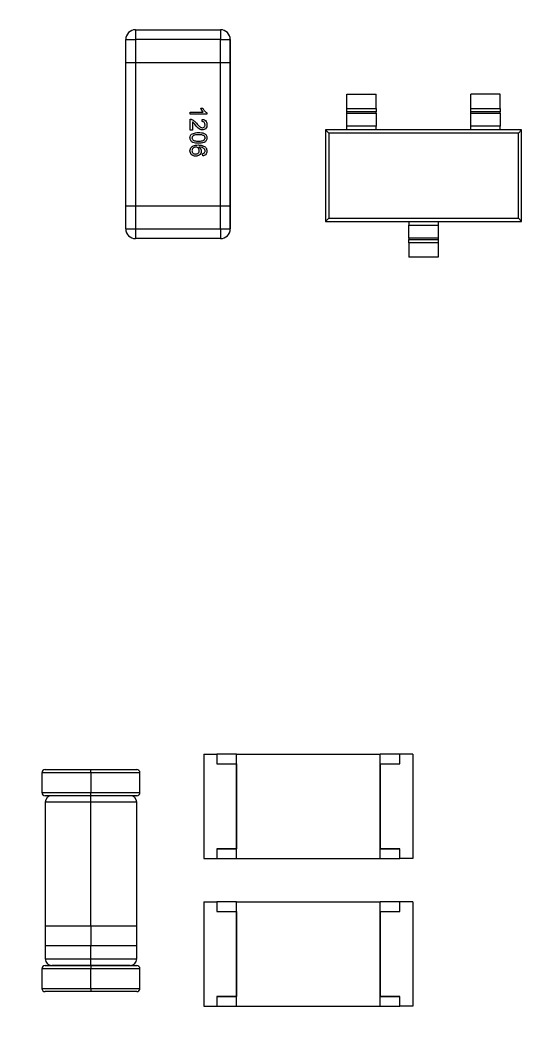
# Model space of a CAD drawing. Header units: millimetres. Extents: x 464 to 694, y 328 to 578.
# Drawn here: x 565.22 to 581.05, y 412.19 to 443.15 of the extents above; entities that cross this region are included whole.
import ezdxf

# ---------------------------------------------------------------- set-up
doc = ezdxf.new("R2010")
doc.units = ezdxf.units.MM

msp = doc.modelspace()

# ---------------------------------------------------------------- linework, layer by layer
at = {"color": 7, "linetype": 'Continuous', "lineweight": 25}
for p, q in [((568.743, 442.86), (571.343, 442.86)), ((568.743, 442.86), (568.743, 442.56)), ((571.343, 442.86), (571.343, 442.56)), ((571.343, 442.86), (571.343, 442.86)), ((568.443, 442.56), (568.743, 442.56)), ((568.443, 441.86), (568.443, 442.56)), ((571.343, 442.56), (568.743, 442.56)), ((568.743, 442.56), (568.743, 441.86)), ((571.343, 441.86), (571.343, 442.56)), ((571.343, 442.56), (571.643, 442.56)), ((571.643, 442.56), (571.643, 441.86)), ((571.643, 442.56), (571.643, 442.56)), ((571.643, 441.86), (571.643, 442.56)), ((568.443, 437.46), (568.443, 441.86)), ((568.443, 441.86), (568.743, 441.86)), ((568.743, 441.86), (571.343, 441.86)), ((568.743, 441.86), (568.743, 437.46)), ((571.343, 441.86), (571.643, 441.86)), ((571.343, 437.46), (571.343, 441.86)), ((571.643, 441.86), (571.643, 437.46)), ((571.643, 441.86), (571.643, 441.86)), ((571.643, 437.46), (571.643, 441.86)), ((575.209, 440.89), (576.109, 440.89)), ((575.209, 440.444), (575.209, 440.89)), ((576.109, 440.444), (576.109, 440.89)), ((579.909, 440.89), (579.009, 440.89)), ((579.009, 440.444), (579.009, 440.89)), ((579.909, 440.444), (579.909, 440.89)), ((570.418, 440.272), (570.418, 440.337)), ((570.418, 440.337), (570.818, 440.337)), ((570.742, 440.456), (570.803, 440.456)), ((570.931, 440.314), (570.931, 440.272)), ((570.931, 440.314), (570.931, 440.272)), ((575.209, 440.444), (576.109, 440.444)), ((575.209, 440.345), (575.209, 440.444)), ((576.109, 440.345), (575.209, 440.345)), ((575.209, 440.301), (575.209, 440.345)), ((576.109, 440.444), (576.109, 440.345)), ((576.109, 440.301), (576.109, 440.345)), ((579.009, 440.444), (579.909, 440.444)), ((579.009, 440.345), (579.009, 440.444)), ((579.909, 440.345), (579.009, 440.345)), ((579.009, 440.301), (579.009, 440.345)), ((579.909, 440.444), (579.909, 440.345)), ((579.909, 440.301), (579.909, 440.345)), ((570.931, 440.272), (570.418, 440.272)), ((570.418, 439.784), (570.418, 440.12)), ((570.484, 440.036), (570.484, 439.784)), ((570.484, 440.036), (570.484, 439.784)), ((570.78, 440.048), (570.787, 440.114)), ((575.209, 440.301), (576.109, 440.301)), ((575.209, 439.904), (575.209, 440.301)), ((576.109, 440.301), (576.109, 439.904)), ((579.009, 440.301), (579.909, 440.301)), ((579.009, 439.904), (579.009, 440.301)), ((579.909, 440.301), (579.909, 439.904)), ((570.484, 439.784), (570.418, 439.784)), ((574.656, 439.694), (574.559, 439.79)), ((574.559, 439.79), (574.559, 436.99)), ((575.209, 439.79), (574.559, 439.79)), ((580.463, 439.694), (574.656, 439.694)), ((574.656, 439.694), (574.656, 437.087)), ((575.209, 439.79), (575.209, 439.904)), ((576.109, 439.904), (575.209, 439.904)), ((576.109, 439.79), (575.209, 439.79)), ((576.109, 439.79), (576.109, 439.904)), ((579.009, 439.79), (576.109, 439.79)), ((579.909, 439.904), (579.009, 439.904)), ((579.009, 439.79), (579.009, 439.904)), ((579.909, 439.79), (579.009, 439.79)), ((579.909, 439.79), (579.909, 439.904)), ((580.559, 439.79), (579.909, 439.79)), ((580.463, 439.694), (580.559, 439.79)), ((580.463, 437.087), (580.463, 439.694)), ((580.559, 436.99), (580.559, 439.79)), ((570.787, 439.396), (570.771, 439.391)), ((570.762, 439.319), (570.779, 439.317)), ((570.8, 438.994), (570.793, 439.06)), ((568.443, 436.76), (568.443, 437.46)), ((568.743, 437.46), (568.443, 437.46)), ((568.743, 437.46), (568.743, 436.76)), ((571.343, 437.46), (568.743, 437.46)), ((571.343, 436.76), (571.343, 437.46)), ((571.643, 437.46), (571.343, 437.46)), ((571.643, 437.46), (571.643, 436.76)), ((571.643, 437.46), (571.643, 437.46)), ((571.643, 436.76), (571.643, 437.46)), ((574.656, 437.087), (574.559, 436.99)), ((574.559, 436.99), (577.109, 436.99)), ((574.656, 437.087), (580.463, 437.087)), ((577.109, 436.99), (578.009, 436.99)), ((577.109, 436.99), (577.109, 436.877)), ((578.009, 436.99), (580.559, 436.99)), ((578.009, 436.99), (578.009, 436.877)), ((580.463, 437.087), (580.559, 436.99)), ((568.443, 436.76), (568.743, 436.76)), ((568.743, 436.76), (571.343, 436.76)), ((568.743, 436.76), (568.743, 436.46)), ((571.343, 436.76), (571.643, 436.76)), ((571.343, 436.76), (571.343, 436.46)), ((571.643, 436.76), (571.643, 436.76)), ((577.109, 436.877), (578.009, 436.877)), ((577.109, 436.48), (577.109, 436.877)), ((578.009, 436.877), (578.009, 436.48)), ((571.343, 436.46), (568.743, 436.46)), ((571.343, 436.46), (571.343, 436.46)), ((578.009, 436.48), (577.109, 436.48)), ((577.109, 436.48), (577.109, 436.436)), ((577.109, 436.436), (578.009, 436.436)), ((577.109, 436.337), (577.109, 436.436)), ((578.009, 436.337), (577.109, 436.337)), ((577.109, 436.337), (577.109, 435.89)), ((578.009, 436.48), (578.009, 436.436)), ((578.009, 436.436), (578.009, 436.337)), ((578.009, 436.337), (578.009, 435.89)), ((578.009, 435.89), (577.109, 435.89)), ((570.834, 420.666), (571.234, 420.666)), ((570.834, 420.666), (570.834, 417.466)), ((571.234, 420.666), (571.234, 420.366)), ((571.834, 420.666), (571.234, 420.666)), ((571.834, 420.666), (576.234, 420.666)), ((571.834, 417.466), (571.834, 420.666)), ((576.234, 417.466), (576.234, 420.666)), ((576.834, 420.666), (576.234, 420.666)), ((577.234, 420.666), (576.834, 420.666)), ((576.834, 420.366), (576.834, 420.666)), ((577.234, 420.666), (577.234, 417.466)), ((565.979, 420.193), (567.379, 420.193)), ((566.757, 420.195), (566.757, 420.193)), ((566.757, 420.195), (566.803, 420.195)), ((566.803, 420.195), (566.803, 420.193)), ((566.803, 420.195), (566.82, 420.195)), ((566.82, 420.195), (566.82, 420.193)), ((566.82, 420.195), (566.866, 420.195)), ((566.866, 420.195), (566.866, 420.193)), ((566.873, 420.195), (566.873, 420.193)), ((566.892, 420.195), (566.892, 420.193)), ((566.909, 420.195), (566.909, 420.193)), ((566.909, 420.195), (566.956, 420.195)), ((566.956, 420.195), (566.956, 420.193)), ((566.956, 420.195), (566.973, 420.195)), ((566.973, 420.195), (566.973, 420.193)), ((566.973, 420.195), (567.019, 420.195)), ((567.019, 420.195), (567.019, 420.193)), ((567.019, 420.195), (567.023, 420.195)), ((567.026, 420.195), (567.026, 420.193)), ((567.044, 420.195), (567.044, 420.193)), ((567.091, 420.195), (567.091, 420.193)), ((567.091, 420.195), (567.125, 420.195)), ((567.125, 420.195), (567.125, 420.193)), ((567.125, 420.195), (567.144, 420.195)), ((567.144, 420.195), (567.144, 420.193)), ((567.144, 420.195), (567.148, 420.195)), ((567.148, 420.195), (567.148, 420.193)), ((567.148, 420.195), (567.151, 420.195)), ((567.151, 420.195), (567.151, 420.193)), ((567.151, 420.195), (567.214, 420.195)), ((567.214, 420.195), (567.214, 420.193)), ((567.218, 420.195), (567.218, 420.193)), ((567.228, 420.195), (567.228, 420.193)), ((567.228, 420.195), (567.228, 420.193)), ((567.238, 420.195), (567.238, 420.193)), ((567.267, 420.195), (567.267, 420.193)), ((567.312, 420.195), (567.312, 420.193)), ((567.33, 420.195), (567.33, 420.193)), ((567.334, 420.195), (567.334, 420.193)), ((567.334, 420.195), (567.335, 420.195)), ((567.335, 420.195), (567.335, 420.193)), ((567.335, 420.195), (567.383, 420.195)), ((567.379, 420.093), (567.379, 420.193)), ((567.379, 420.193), (568.779, 420.193)), ((567.383, 420.195), (567.399, 420.195)), ((567.383, 420.195), (567.383, 420.193)), ((567.399, 420.195), (567.399, 420.193)), ((567.499, 420.195), (567.499, 420.193)), ((567.585, 420.195), (567.585, 420.193)), ((567.632, 420.195), (567.632, 420.193)), ((567.75, 420.195), (567.75, 420.193)), ((567.854, 420.195), (567.854, 420.193)), ((567.892, 420.195), (567.892, 420.193)), ((567.912, 420.195), (567.912, 420.193)), ((568.012, 420.195), (568.012, 420.193)), ((568.053, 420.195), (568.053, 420.193)), ((571.234, 420.366), (571.834, 420.366)), ((571.834, 420.366), (571.834, 417.766)), ((576.234, 420.366), (576.234, 417.766)), ((576.234, 420.366), (576.834, 420.366)), ((565.879, 420.093), (565.879, 419.493)), ((567.379, 420.093), (565.879, 420.093)), ((567.379, 420.093), (567.379, 419.493)), ((568.879, 420.093), (567.379, 420.093)), ((568.879, 419.493), (568.879, 420.093)), ((565.879, 419.493), (567.379, 419.493)), ((567.379, 419.393), (565.979, 419.393)), ((566.179, 419.393), (566.179, 419.391)), ((567.379, 419.391), (566.179, 419.391)), ((567.379, 419.393), (567.379, 419.493)), ((567.379, 419.493), (568.879, 419.493)), ((568.779, 419.393), (567.379, 419.393)), ((567.379, 419.393), (567.379, 419.391)), ((567.379, 419.191), (567.379, 419.391)), ((568.579, 419.391), (567.379, 419.391)), ((568.579, 419.391), (568.579, 419.393)), ((565.979, 419.191), (565.979, 415.391)), ((567.379, 419.191), (565.979, 419.191)), ((567.379, 415.391), (567.379, 419.191)), ((568.779, 419.191), (567.379, 419.191)), ((568.779, 415.391), (568.779, 419.191)), ((571.834, 417.766), (571.234, 417.766)), ((571.234, 417.766), (571.234, 417.466)), ((571.234, 417.766), (571.834, 417.766)), ((576.834, 417.766), (576.234, 417.766)), ((576.234, 417.766), (576.834, 417.766)), ((576.834, 417.466), (576.834, 417.766)), ((570.834, 417.466), (571.234, 417.466)), ((570.834, 417.466), (570.934, 417.466)), ((570.834, 417.466), (570.834, 417.466)), ((570.934, 417.466), (570.934, 417.466)), ((570.934, 417.466), (571.234, 417.466)), ((571.234, 417.466), (571.834, 417.466)), ((571.234, 417.466), (571.834, 417.466)), ((571.834, 417.466), (576.234, 417.466)), ((571.834, 417.466), (576.234, 417.466)), ((576.234, 417.466), (576.834, 417.466)), ((576.234, 417.466), (576.834, 417.466)), ((577.134, 417.466), (576.834, 417.466)), ((577.234, 417.466), (576.834, 417.466)), ((577.234, 417.466), (577.134, 417.466)), ((577.134, 417.466), (577.134, 417.466)), ((577.234, 417.466), (577.234, 417.466)), ((570.834, 416.145), (570.834, 412.945)), ((570.834, 416.145), (571.234, 416.145)), ((571.234, 416.145), (571.234, 415.845)), ((571.834, 416.145), (571.234, 416.145)), ((571.234, 415.845), (571.834, 415.845)), ((571.834, 416.145), (576.234, 416.145)), ((571.834, 412.945), (571.834, 416.145)), ((571.834, 415.845), (571.834, 413.245)), ((576.234, 412.945), (576.234, 416.145)), ((576.834, 416.145), (576.234, 416.145)), ((576.234, 415.845), (576.234, 413.245)), ((576.234, 415.845), (576.834, 415.845)), ((577.234, 416.145), (576.834, 416.145)), ((576.834, 415.845), (576.834, 416.145)), ((577.234, 416.145), (577.234, 412.945)), ((565.977, 415.391), (565.977, 414.791)), ((567.379, 415.391), (565.977, 415.391)), ((567.379, 415.391), (567.379, 414.791)), ((568.781, 415.391), (567.379, 415.391)), ((568.781, 414.791), (568.781, 415.391)), ((567.379, 414.791), (565.977, 414.791)), ((565.979, 414.791), (565.979, 414.391)), ((568.781, 414.791), (567.379, 414.791)), ((567.379, 414.391), (567.379, 414.791)), ((568.779, 414.391), (568.779, 414.791)), ((565.979, 414.391), (567.379, 414.391)), ((567.379, 414.191), (567.379, 414.391)), ((567.379, 414.391), (568.779, 414.391)), ((565.879, 414.089), (565.879, 413.489)), ((567.379, 414.089), (565.879, 414.089)), ((565.979, 414.189), (567.379, 414.189)), ((566.179, 414.191), (566.179, 414.189)), ((567.379, 414.191), (566.179, 414.191)), ((568.579, 414.191), (567.379, 414.191)), ((567.379, 414.189), (567.379, 414.191)), ((567.379, 414.189), (567.379, 414.089)), ((567.379, 414.189), (568.779, 414.189)), ((567.379, 413.489), (567.379, 414.089)), ((568.879, 414.089), (567.379, 414.089)), ((568.579, 414.189), (568.579, 414.191)), ((568.879, 413.489), (568.879, 414.089)), ((565.879, 413.489), (567.379, 413.489)), ((567.379, 413.389), (565.979, 413.389)), ((567.379, 413.489), (567.379, 413.389)), ((567.379, 413.489), (568.879, 413.489)), ((568.779, 413.389), (567.379, 413.389)), ((571.834, 413.245), (571.234, 413.245)), ((571.234, 413.245), (571.234, 412.945)), ((571.234, 413.245), (571.834, 413.245)), ((576.834, 413.245), (576.234, 413.245)), ((576.234, 413.245), (576.834, 413.245)), ((576.834, 412.945), (576.834, 413.245)), ((570.834, 412.945), (570.934, 412.945)), ((570.834, 412.945), (570.834, 412.945)), ((570.834, 412.945), (571.234, 412.945)), ((570.934, 412.945), (570.934, 412.945)), ((570.934, 412.945), (571.234, 412.945)), ((571.234, 412.945), (571.834, 412.945)), ((571.234, 412.945), (571.834, 412.945)), ((571.834, 412.945), (576.234, 412.945)), ((571.834, 412.945), (576.234, 412.945)), ((576.234, 412.945), (576.834, 412.945)), ((576.234, 412.945), (576.834, 412.945)), ((577.234, 412.945), (576.834, 412.945)), ((577.134, 412.945), (576.834, 412.945)), ((577.234, 412.945), (577.134, 412.945)), ((577.134, 412.945), (577.134, 412.945)), ((577.234, 412.945), (577.234, 412.945))]:
    msp.add_line(p, q, dxfattribs=at)
for centre, radius, start, end in [((578.526, 464), 100.099, 314.4115, 225.62855), ((568.743, 442.56), 0.3, 90, 180), ((571.343, 442.56), 0.3, 0, 90), ((571.343, 442.56), 0.3, 0, 90), ((568.743, 436.76), 0.3, 180, 270), ((571.343, 436.76), 0.3, 270, 0), ((571.343, 436.76), 0.3, 270, 0), ((565.979, 420.093), 0.1, 90, 180), ((568.779, 420.093), 0.1, 0, 90), ((565.979, 419.493), 0.1, 180, 270), ((566.179, 419.191), 0.2, 90, 180), ((568.579, 419.191), 0.2, 0, 90), ((568.779, 419.493), 0.1, 270, 0), ((566.179, 414.391), 0.2, 180, 270), ((568.579, 414.391), 0.2, 270, 0), ((565.979, 414.089), 0.1, 90, 180), ((568.779, 414.089), 0.1, 0, 90), ((565.979, 413.489), 0.1, 180, 270), ((568.779, 413.489), 0.1, 270, 0)]:
    msp.add_arc(centre, radius, start, end, dxfattribs=at)
for points, knots in [([(570.818, 440.337), (570.801, 440.358), (570.771, 440.394), (570.751, 440.437), (570.742, 440.456)], [0, 0, 0, 0, 0.559686, 1, 1, 1, 1]), ([(570.803, 440.456), (570.821, 440.424), (570.854, 440.367), (570.908, 440.33), (570.931, 440.314)], [0, 0, 0, 0, 0.560427, 1, 1, 1, 1]), ([(570.803, 440.456), (570.821, 440.424), (570.854, 440.367), (570.908, 440.33), (570.931, 440.314)], [0, 0, 0, 0, 0.560427, 1, 1, 1, 1]), ([(570.418, 440.12), (570.427, 440.12), (570.442, 440.12), (570.457, 440.115), (570.464, 440.113)], [0, 0, 0, 0, 0.559956, 1, 1, 1, 1]), ([(570.464, 440.113), (570.495, 440.097), (570.553, 440.067), (570.592, 440.017), (570.61, 439.995)], [0, 0, 0, 0, 0.558359, 1, 1, 1, 1]), ([(570.464, 440.113), (570.495, 440.097), (570.553, 440.067), (570.592, 440.017), (570.61, 439.995)], [0, 0, 0, 0, 0.5583593, 1, 1, 1, 1]), ([(570.579, 439.933), (570.563, 439.954), (570.534, 439.991), (570.499, 440.022), (570.484, 440.036)], [0, 0, 0, 0, 0.560619, 1, 1, 1, 1]), ([(570.61, 439.995), (570.638, 439.962), (570.677, 439.916), (570.738, 439.866), (570.772, 439.86), (570.789, 439.857)], [0, 0, 0, 0, 0.561313, 0.781386, 1, 1, 1, 1]), ([(570.61, 439.995), (570.638, 439.962), (570.677, 439.916), (570.738, 439.866), (570.772, 439.86), (570.789, 439.857)], [0, 0, 0, 0, 0.561313, 0.781386, 1, 1, 1, 1]), ([(570.872, 439.95), (570.871, 439.965), (570.869, 439.993), (570.846, 440.027), (570.813, 440.045), (570.791, 440.047), (570.78, 440.048)], [0, 0, 0, 0, 0.28041, 0.559489, 0.779375, 1, 1, 1, 1]), ([(570.787, 440.114), (570.809, 440.11), (570.855, 440.102), (570.905, 440.058), (570.929, 440.003), (570.931, 439.967), (570.931, 439.949)], [0, 0, 0, 0, 0.280235, 0.558893, 0.779132, 1, 1, 1, 1]), ([(570.787, 440.114), (570.809, 440.11), (570.855, 440.102), (570.905, 440.058), (570.929, 440.003), (570.931, 439.967), (570.931, 439.949)], [0, 0, 0, 0, 0.280235, 0.558893, 0.779132, 1, 1, 1, 1]), ([(570.461, 439.662), (570.498, 439.679), (570.565, 439.711), (570.639, 439.712), (570.671, 439.712)], [0, 0, 0, 0, 0.557973, 1, 1, 1, 1]), ([(570.79, 439.791), (570.765, 439.794), (570.716, 439.801), (570.645, 439.857), (570.604, 439.904), (570.579, 439.933)], [0, 0, 0, 0, 0.278741, 0.558834, 1, 1, 1, 1]), ([(570.671, 439.712), (570.7, 439.711), (570.758, 439.71), (570.83, 439.693), (570.881, 439.664), (570.911, 439.632), (570.929, 439.591), (570.931, 439.562), (570.931, 439.547)], [0, 0, 0, 0, 0.2504947, 0.5003715, 0.625439, 0.7502082, 0.8749802, 1, 1, 1, 1]), ([(570.789, 439.857), (570.802, 439.858), (570.829, 439.862), (570.856, 439.889), (570.87, 439.919), (570.872, 439.94), (570.872, 439.95)], [0, 0, 0, 0, 0.27908, 0.558612, 0.779043, 1, 1, 1, 1]), ([(570.931, 439.949), (570.93, 439.927), (570.927, 439.882), (570.891, 439.828), (570.842, 439.796), (570.807, 439.792), (570.79, 439.791)], [0, 0, 0, 0, 0.280482, 0.559644, 0.779749, 1, 1, 1, 1]), ([(570.931, 439.949), (570.93, 439.927), (570.927, 439.882), (570.891, 439.828), (570.842, 439.796), (570.807, 439.792), (570.79, 439.791)], [0, 0, 0, 0, 0.280482, 0.559644, 0.779749, 1, 1, 1, 1]), ([(570.411, 439.547), (570.413, 439.572), (570.417, 439.616), (570.447, 439.648), (570.461, 439.662)], [0, 0, 0, 0, 0.559716, 1, 1, 1, 1]), ([(570.671, 439.383), (570.642, 439.383), (570.584, 439.385), (570.512, 439.402), (570.462, 439.431), (570.431, 439.463), (570.414, 439.504), (570.412, 439.533), (570.411, 439.547)], [0, 0, 0, 0, 0.250479, 0.500353, 0.625387, 0.750173, 0.874968, 1, 1, 1, 1]), ([(570.671, 439.646), (570.651, 439.646), (570.609, 439.645), (570.557, 439.638), (570.517, 439.625), (570.492, 439.605), (570.474, 439.579), (570.472, 439.558), (570.471, 439.547)], [0, 0, 0, 0, 0.250525, 0.500809, 0.625902, 0.750761, 0.875415, 1, 1, 1, 1]), ([(570.471, 439.547), (570.472, 439.537), (570.474, 439.516), (570.492, 439.49), (570.517, 439.47), (570.557, 439.456), (570.609, 439.449), (570.651, 439.449), (570.671, 439.448)], [0, 0, 0, 0, 0.124544, 0.249196, 0.374051, 0.499141, 0.749452, 1, 1, 1, 1]), ([(570.837, 439.616), (570.807, 439.627), (570.753, 439.646), (570.697, 439.646), (570.671, 439.646)], [0, 0, 0, 0, 0.558059, 1, 1, 1, 1]), ([(570.671, 439.448), (570.692, 439.449), (570.734, 439.45), (570.786, 439.456), (570.826, 439.47), (570.851, 439.49), (570.869, 439.516), (570.871, 439.537), (570.872, 439.548)], [0, 0, 0, 0, 0.250523, 0.5008, 0.625865, 0.75074, 0.875367, 1, 1, 1, 1]), ([(570.931, 439.547), (570.931, 439.533), (570.929, 439.504), (570.911, 439.463), (570.881, 439.43), (570.829, 439.403), (570.758, 439.384), (570.7, 439.383), (570.671, 439.383)], [0, 0, 0, 0, 0.125019, 0.249935, 0.374635, 0.499696, 0.749581, 1, 1, 1, 1]), ([(570.872, 439.548), (570.872, 439.555), (570.871, 439.57), (570.86, 439.595), (570.846, 439.608), (570.837, 439.616)], [0, 0, 0, 0, 0.280453, 0.560688, 1, 1, 1, 1]), ([(570.411, 439.15), (570.413, 439.171), (570.417, 439.215), (570.453, 439.271), (570.511, 439.31), (570.582, 439.327), (570.633, 439.329), (570.658, 439.33)], [0, 0, 0, 0, 0.186506, 0.372724, 0.558994, 0.779255, 1, 1, 1, 1]), ([(570.587, 438.987), (570.562, 438.99), (570.512, 438.995), (570.452, 439.035), (570.417, 439.091), (570.413, 439.13), (570.411, 439.15)], [0, 0, 0, 0, 0.28023, 0.559761, 0.779759, 1, 1, 1, 1]), ([(570.588, 439.264), (570.572, 439.262), (570.538, 439.258), (570.498, 439.232), (570.474, 439.195), (570.472, 439.168), (570.471, 439.155)], [0, 0, 0, 0, 0.280082, 0.55977, 0.779688, 1, 1, 1, 1]), ([(570.588, 439.264), (570.572, 439.262), (570.538, 439.258), (570.498, 439.232), (570.474, 439.195), (570.472, 439.168), (570.471, 439.155)], [0, 0, 0, 0, 0.280082, 0.55977, 0.779688, 1, 1, 1, 1]), ([(570.471, 439.155), (570.472, 439.139), (570.476, 439.106), (570.508, 439.072), (570.547, 439.055), (570.572, 439.054), (570.585, 439.053)], [0, 0, 0, 0, 0.279489, 0.558551, 0.778978, 1, 1, 1, 1]), ([(570.585, 439.053), (570.601, 439.054), (570.633, 439.057), (570.671, 439.083), (570.692, 439.12), (570.694, 439.145), (570.694, 439.157)], [0, 0, 0, 0, 0.2804558, 0.5593637, 0.7793112, 1, 1, 1, 1]), ([(570.754, 439.139), (570.751, 439.116), (570.744, 439.069), (570.698, 439.018), (570.643, 438.991), (570.606, 438.989), (570.587, 438.987)], [0, 0, 0, 0, 0.279141, 0.558815, 0.77917, 1, 1, 1, 1]), ([(570.754, 439.139), (570.751, 439.116), (570.744, 439.069), (570.698, 439.018), (570.643, 438.991), (570.606, 438.989), (570.587, 438.987)], [0, 0, 0, 0, 0.279141, 0.558815, 0.77917, 1, 1, 1, 1]), ([(570.694, 439.157), (570.693, 439.173), (570.689, 439.205), (570.661, 439.241), (570.626, 439.261), (570.601, 439.263), (570.588, 439.264)], [0, 0, 0, 0, 0.27974, 0.559339, 0.779412, 1, 1, 1, 1]), ([(570.658, 439.33), (570.701, 439.329), (570.778, 439.328), (570.844, 439.29), (570.873, 439.274)], [0, 0, 0, 0, 0.561396, 1, 1, 1, 1]), ([(570.857, 439.203), (570.845, 439.215), (570.82, 439.24), (570.759, 439.262), (570.714, 439.263), (570.686, 439.264)], [0, 0, 0, 0, 0.279359, 0.559176, 1, 1, 1, 1]), ([(570.686, 439.264), (570.707, 439.245), (570.746, 439.212), (570.751, 439.161), (570.754, 439.139)], [0, 0, 0, 0, 0.558625, 1, 1, 1, 1]), ([(570.686, 439.264), (570.707, 439.245), (570.746, 439.212), (570.751, 439.161), (570.754, 439.139)], [0, 0, 0, 0, 0.558625, 1, 1, 1, 1]), ([(570.793, 439.06), (570.804, 439.063), (570.823, 439.067), (570.839, 439.079), (570.846, 439.084)], [0, 0, 0, 0, 0.560488, 1, 1, 1, 1]), ([(570.931, 439.142), (570.93, 439.122), (570.926, 439.081), (570.893, 439.032), (570.847, 439.003), (570.816, 438.997), (570.8, 438.994)], [0, 0, 0, 0, 0.280049, 0.559187, 0.779374, 1, 1, 1, 1]), ([(570.931, 439.142), (570.93, 439.122), (570.926, 439.081), (570.893, 439.032), (570.847, 439.003), (570.816, 438.997), (570.8, 438.994)], [0, 0, 0, 0, 0.280049, 0.5591871, 0.7793744, 1, 1, 1, 1]), ([(570.846, 439.084), (570.854, 439.094), (570.87, 439.112), (570.871, 439.136), (570.872, 439.147)], [0, 0, 0, 0, 0.559004, 1, 1, 1, 1]), ([(570.872, 439.147), (570.871, 439.158), (570.87, 439.177), (570.861, 439.195), (570.857, 439.203)], [0, 0, 0, 0, 0.559717, 1, 1, 1, 1]), ([(570.873, 439.274), (570.892, 439.253), (570.926, 439.215), (570.93, 439.165), (570.931, 439.142)], [0, 0, 0, 0, 0.55838, 1, 1, 1, 1]), ([(570.873, 439.274), (570.892, 439.253), (570.926, 439.215), (570.93, 439.165), (570.931, 439.142)], [0, 0, 0, 0, 0.55838, 1, 1, 1, 1])]:
    msp.add_open_spline(points, degree=3, knots=knots, dxfattribs=at)
for points in [[(567.832, 420.193), (567.832, 420.193), (567.831, 420.193), (567.832, 420.193), (567.832, 420.193)], [(567.898, 420.193), (567.899, 420.193), (567.899, 420.193), (567.899, 420.193), (567.898, 420.193)]]:
    msp.add_open_spline(points, degree=3, dxfattribs=at)

doc.saveas('drawing.dxf')
